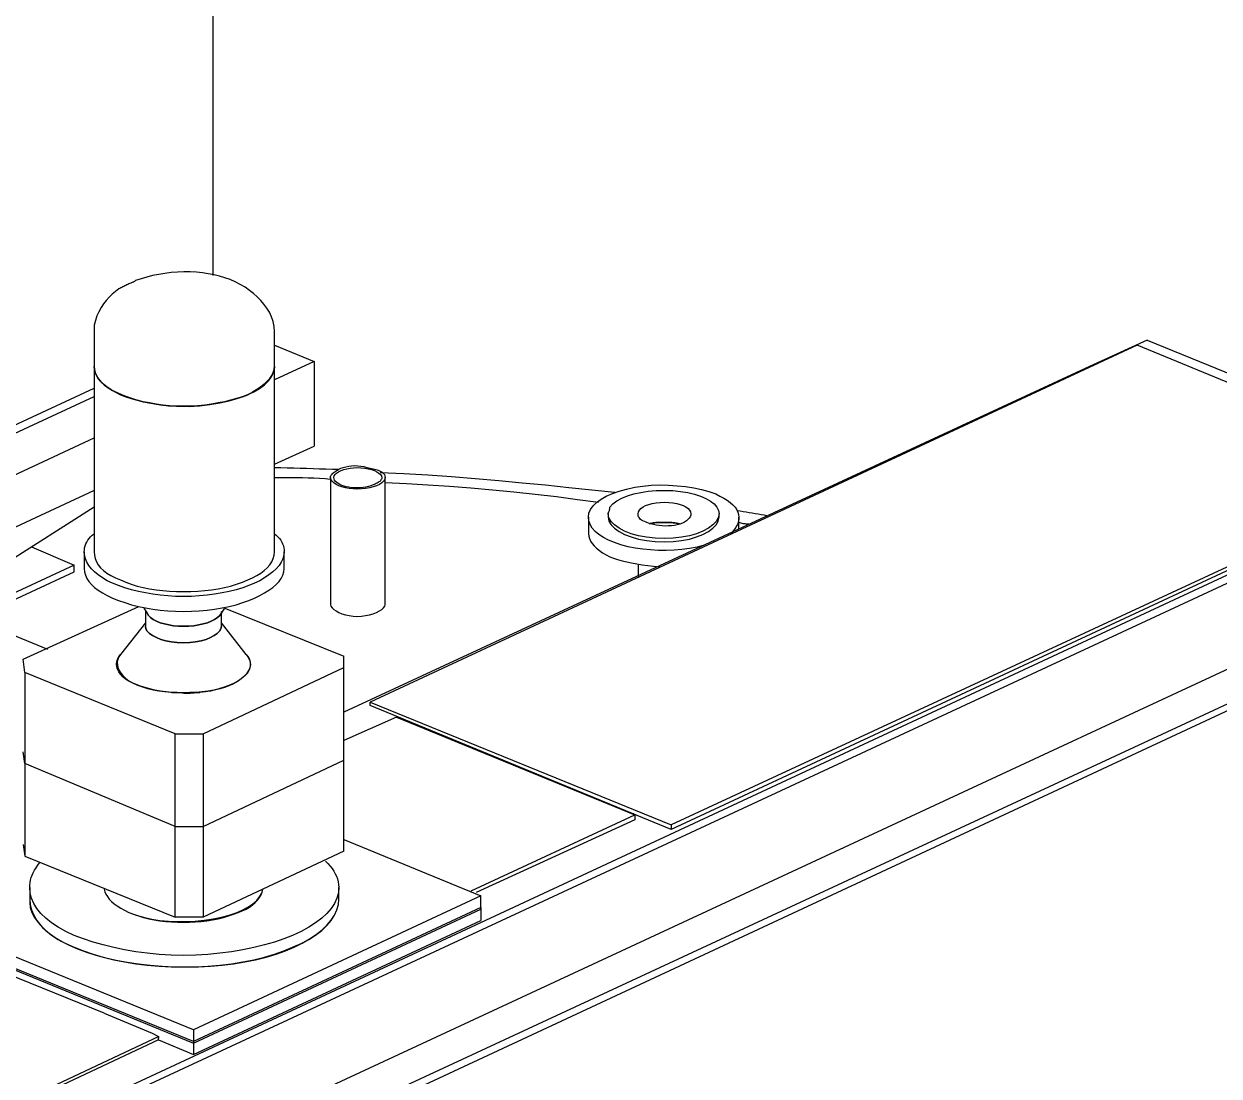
# Model space of a CAD drawing. Header units: metres. Extents: x 20 to 415, y 5 to 292.
# Drawn here: x 261.84 to 280.29, y 200.66 to 216.89 of the extents above; entities that cross this region are included whole.
import ezdxf

# ---------------------------------------------------------------- set-up
doc = ezdxf.new("R2010")
doc.units = ezdxf.units.M
doc.layers.add('ОБОРУДОВАНИЕ', color=8, linetype='Continuous')

msp = doc.modelspace()

# ---------------------------------------------------------------- linework, layer by layer
at = {"layer": 'ОБОРУДОВАНИЕ'}
for points in [[(264.765, 213.004), (264.765, 219.049)], [(265.709, 212.136), (265.704, 212.218), (265.689, 212.296), (265.665, 212.369), (265.633, 212.438), (265.594, 212.503), (265.549, 212.564), (265.499, 212.622), (265.444, 212.676), (265.387, 212.727), (265.326, 212.774), (265.256, 212.825), (265.182, 212.869), (265.106, 212.909), (265.028, 212.943), (264.947, 212.972), (264.863, 212.996), (264.778, 213.017), (264.69, 213.033), (264.601, 213.045), (264.51, 213.055), (264.41, 213.06), (264.311, 213.061), (264.213, 213.058), (264.115, 213.05), (264.019, 213.039), (263.924, 213.023), (263.831, 213.005), (263.74, 212.982), (263.652, 212.956), (263.566, 212.927), (263.558, 212.92), (263.551, 212.915), (263.542, 212.91), (263.534, 212.905), (263.525, 212.902), (263.515, 212.898), (263.504, 212.894), (263.492, 212.889), (263.479, 212.883), (263.464, 212.876)], [(263.464, 212.876), (263.449, 212.868), (263.433, 212.861), (263.418, 212.853), (263.403, 212.845), (263.388, 212.838), (263.372, 212.83), (263.357, 212.822), (263.342, 212.815), (263.326, 212.807), (263.311, 212.8), (263.258, 212.76), (263.207, 212.717), (263.159, 212.67), (263.114, 212.62), (263.072, 212.567), (263.034, 212.51), (263, 212.448), (262.971, 212.382), (262.947, 212.313), (262.928, 212.238), (262.928, 212.23), (262.928, 212.221), (262.928, 212.21), (262.928, 212.199), (262.928, 212.187), (262.928, 212.176), (262.928, 212.165), (262.928, 212.154), (262.928, 212.145), (262.928, 212.136)], [(262.928, 212.136), (262.928, 211.601)], [(265.709, 211.601), (265.709, 212.136)], [(265.709, 211.932), (266.321, 211.677)], [(279.023, 211.932), (267.188, 206.423)], [(279.177, 212.009), (278.284, 211.601)], [(283.666, 210.019), (279.023, 211.932)], [(279.177, 212.009), (283.997, 210.045)], [(265.709, 211.601), (265.704, 211.555), (265.691, 211.509), (265.669, 211.464), (265.639, 211.419), (265.6, 211.374), (265.554, 211.331), (265.501, 211.288), (265.441, 211.246), (265.374, 211.206), (265.301, 211.167), (265.215, 211.137), (265.126, 211.109), (265.034, 211.084), (264.939, 211.06), (264.841, 211.04), (264.74, 211.022), (264.636, 211.008), (264.529, 210.997), (264.419, 210.991), (264.306, 210.989), (264.199, 210.991), (264.092, 210.997), (263.987, 211.008), (263.884, 211.022), (263.783, 211.04), (263.685, 211.06), (263.591, 211.084), (263.501, 211.109), (263.416, 211.137), (263.337, 211.167), (263.257, 211.206), (263.186, 211.246), (263.125, 211.288), (263.072, 211.331), (263.027, 211.374), (262.991, 211.419), (262.964, 211.464), (262.944, 211.509), (262.932, 211.555), (262.928, 211.601)], [(262.928, 211.601), (262.928, 208.744)], [(265.709, 211.601), (265.704, 211.555), (265.691, 211.509), (265.669, 211.464), (265.639, 211.419), (265.6, 211.374), (265.554, 211.331), (265.501, 211.288), (265.441, 211.246), (265.374, 211.206), (265.301, 211.167), (265.215, 211.137), (265.126, 211.109), (265.034, 211.084), (264.939, 211.06), (264.841, 211.04), (264.74, 211.022), (264.636, 211.008), (264.529, 210.997), (264.419, 210.991), (264.306, 210.989), (264.199, 210.991), (264.092, 210.997), (263.987, 211.008), (263.884, 211.022), (263.783, 211.04), (263.685, 211.06), (263.591, 211.084), (263.501, 211.109), (263.416, 211.137), (263.337, 211.167), (263.257, 211.206), (263.186, 211.246), (263.125, 211.288), (263.072, 211.331), (263.027, 211.374), (262.991, 211.419), (262.964, 211.464), (262.944, 211.509), (262.932, 211.555), (262.928, 211.601)], [(262.928, 211.601), (262.932, 211.555), (262.944, 211.509), (262.964, 211.464), (262.991, 211.419), (263.027, 211.374), (263.072, 211.331), (263.125, 211.288), (263.186, 211.246), (263.257, 211.206), (263.337, 211.167), (263.416, 211.137), (263.501, 211.109), (263.591, 211.084), (263.685, 211.06), (263.783, 211.04), (263.884, 211.022), (263.987, 211.008), (264.092, 210.997), (264.199, 210.991), (264.306, 210.989)], [(262.928, 211.601), (262.933, 211.548), (262.947, 211.497), (262.969, 211.448), (263, 211.4), (263.04, 211.355), (263.088, 211.312), (263.145, 211.272), (263.209, 211.234), (263.282, 211.199), (263.362, 211.167)], [(263.362, 211.167), (263.49, 211.117), (263.626, 211.075), (263.771, 211.042), (263.921, 211.016), (264.076, 210.998), (264.234, 210.989), (264.394, 210.988), (264.554, 210.996), (264.712, 211.014), (264.867, 211.04), (265.014, 211.073), (265.15, 211.113), (265.274, 211.158), (265.384, 211.208), (265.479, 211.263), (265.559, 211.322), (265.623, 211.386), (265.67, 211.454), (265.699, 211.526), (265.709, 211.601)], [(264.306, 210.989), (264.419, 210.991), (264.529, 210.997), (264.636, 211.008), (264.74, 211.022), (264.841, 211.04), (264.939, 211.06), (265.034, 211.084), (265.126, 211.109), (265.215, 211.137), (265.301, 211.167), (265.374, 211.206), (265.441, 211.246), (265.501, 211.288), (265.554, 211.331), (265.6, 211.374), (265.639, 211.419), (265.669, 211.464), (265.691, 211.509), (265.704, 211.555), (265.709, 211.601)], [(266.321, 211.677), (265.709, 211.397)], [(265.709, 208.744), (265.709, 211.601)], [(266.321, 211.677), (266.321, 210.376)], [(278.284, 211.601), (266.78, 206.27)], [(278.284, 211.601), (278.309, 211.601)], [(252.879, 206.601), (262.928, 211.269)], [(253.032, 206.55), (262.928, 211.142)], [(253.032, 205.887), (262.928, 210.504)], [(265.709, 210.096), (266.321, 210.376)], [(266.703, 210.019), (266.736, 210.034), (266.773, 210.047), (266.813, 210.057), (266.856, 210.065), (266.901, 210.07), (266.948, 210.073), (266.995, 210.072), (267.043, 210.067), (267.09, 210.058), (267.137, 210.045), (267.188, 210.036), (267.235, 210.026), (267.276, 210.015), (267.313, 210.002), (267.344, 209.987), (267.37, 209.971), (267.391, 209.954), (267.406, 209.935), (267.415, 209.914), (267.418, 209.892)], [(265.709, 210.045), (265.808, 210.044), (265.908, 210.042), (266.007, 210.039), (266.107, 210.036), (266.206, 210.032), (266.306, 210.028), (266.405, 210.025), (266.505, 210.022), (266.604, 210.02), (266.703, 210.019)], [(265.709, 209.892), (265.794, 209.892), (265.88, 209.891), (265.967, 209.891), (266.054, 209.89), (266.142, 209.889), (266.23, 209.886), (266.318, 209.883), (266.405, 209.879), (266.491, 209.873), (266.576, 209.866)], [(266.576, 209.892), (266.577, 209.906), (266.582, 209.92), (266.589, 209.932), (266.599, 209.944), (266.611, 209.955), (266.625, 209.967), (266.642, 209.979), (266.661, 209.991), (266.681, 210.005), (266.703, 210.019)], [(266.576, 209.892), (266.576, 207.928)], [(267.418, 209.892), (267.412, 209.862), (267.395, 209.834), (267.367, 209.808), (267.331, 209.785), (267.287, 209.764), (267.236, 209.747), (267.179, 209.733), (267.117, 209.722), (267.052, 209.715), (266.984, 209.713), (266.923, 209.715), (266.863, 209.722), (266.806, 209.733), (266.752, 209.747), (266.703, 209.764), (266.661, 209.785), (266.625, 209.808), (266.599, 209.834), (266.582, 209.862), (266.576, 209.892)], [(266.627, 209.892), (266.632, 209.915), (266.647, 209.937), (266.67, 209.959), (266.701, 209.979), (266.739, 209.997), (266.781, 210.013), (266.828, 210.026), (266.878, 210.036), (266.931, 210.042), (266.984, 210.045), (267.044, 210.042), (267.102, 210.036), (267.157, 210.026), (267.207, 210.013), (267.252, 209.997), (267.291, 209.979), (267.323, 209.959), (267.347, 209.937), (267.362, 209.915), (267.367, 209.892)], [(267.265, 209.79), (267.232, 209.775), (267.198, 209.762), (267.16, 209.751), (267.121, 209.742), (267.08, 209.736), (267.037, 209.731), (266.993, 209.729), (266.948, 209.729), (266.902, 209.733), (266.857, 209.739), (266.819, 209.747), (266.784, 209.757), (266.751, 209.769), (266.721, 209.782), (266.694, 209.796), (266.671, 209.812), (266.652, 209.83), (266.639, 209.849), (266.63, 209.87), (266.627, 209.892)], [(267.367, 209.892), (267.365, 209.877), (267.361, 209.864), (267.354, 209.852), (267.345, 209.841), (267.335, 209.831), (267.323, 209.822), (267.309, 209.813), (267.295, 209.805), (267.28, 209.797), (267.265, 209.79)], [(267.341, 209.968), (267.708, 209.951), (268.075, 209.929), (268.442, 209.904), (268.807, 209.875), (269.171, 209.844), (269.534, 209.81), (269.895, 209.775), (270.254, 209.738), (270.61, 209.7), (270.963, 209.662)], [(267.418, 207.928), (267.418, 209.892)], [(283.666, 210.019), (271.83, 204.535)], [(283.666, 209.968), (271.83, 204.459)], [(262.928, 209.688), (252.572, 204.867)], [(267.418, 209.815), (267.747, 209.798), (268.078, 209.778), (268.41, 209.756), (268.741, 209.729), (269.073, 209.7), (269.403, 209.668), (269.732, 209.633), (270.06, 209.595), (270.385, 209.553), (270.708, 209.509)], [(270.555, 209.28), (270.563, 209.34), (270.588, 209.398), (270.628, 209.454), (270.682, 209.507), (270.75, 209.557), (270.831, 209.603), (270.924, 209.644), (271.028, 209.681), (271.144, 209.713), (271.269, 209.739), (271.395, 209.758), (271.524, 209.77), (271.656, 209.775), (271.79, 209.773), (271.923, 209.764), (272.054, 209.75), (272.18, 209.729), (272.301, 209.704), (272.415, 209.673), (272.519, 209.637)], [(270.887, 209.433), (270.933, 209.484), (270.995, 209.53), (271.07, 209.571), (271.158, 209.607), (271.257, 209.637), (271.364, 209.66), (271.479, 209.678), (271.601, 209.688), (271.727, 209.691), (271.856, 209.688), (271.975, 209.676), (272.087, 209.658), (272.19, 209.633), (272.284, 209.602), (272.366, 209.566), (272.436, 209.526), (272.493, 209.482), (272.535, 209.434), (272.561, 209.383), (272.57, 209.331)], [(283.105, 209.637), (250.328, 194.383)], [(283.105, 209.509), (250.328, 194.281)], [(271.32, 209.331), (271.326, 209.36), (271.341, 209.388), (271.365, 209.414), (271.398, 209.437), (271.438, 209.458), (271.486, 209.476), (271.539, 209.49), (271.598, 209.5), (271.661, 209.507), (271.728, 209.509), (271.796, 209.507), (271.859, 209.5), (271.918, 209.49), (271.971, 209.476), (272.018, 209.458), (272.059, 209.437), (272.092, 209.414), (272.116, 209.388), (272.131, 209.36), (272.137, 209.331)], [(272.519, 209.637), (272.585, 209.605), (272.644, 209.573), (272.697, 209.539), (272.744, 209.504), (272.784, 209.468), (272.817, 209.431), (272.843, 209.394), (272.861, 209.356), (272.872, 209.318), (272.876, 209.28)], [(262.928, 209.433), (261.526, 208.54)], [(270.861, 209.331), (270.862, 209.338), (270.864, 209.346), (270.867, 209.354), (270.87, 209.363), (270.874, 209.372), (270.878, 209.382), (270.881, 209.393), (270.884, 209.405), (270.886, 209.418), (270.887, 209.433)], [(270.861, 209.331), (270.861, 209.28)], [(272.57, 209.331), (272.559, 209.27), (272.527, 209.212), (272.475, 209.158), (272.406, 209.108), (272.321, 209.063), (272.223, 209.024), (272.113, 208.992), (271.992, 208.968), (271.864, 208.953), (271.728, 208.948), (271.586, 208.953), (271.452, 208.968), (271.327, 208.992), (271.214, 209.024), (271.113, 209.063), (271.027, 209.108), (270.957, 209.158), (270.905, 209.212), (270.872, 209.27), (270.861, 209.331)], [(271.448, 209.203), (271.42, 209.211), (271.395, 209.221), (271.375, 209.232), (271.359, 209.244), (271.346, 209.257), (271.336, 209.271), (271.328, 209.285), (271.324, 209.3), (271.321, 209.315), (271.32, 209.331)], [(272.137, 209.331), (272.133, 209.308), (272.125, 209.285), (272.11, 209.263), (272.091, 209.242), (272.066, 209.222), (272.037, 209.204), (272.004, 209.187), (271.967, 209.173), (271.926, 209.161), (271.881, 209.152), (271.835, 209.146), (271.787, 209.143), (271.74, 209.142), (271.692, 209.144), (271.646, 209.149), (271.6, 209.156), (271.558, 209.165), (271.517, 209.176), (271.481, 209.188), (271.448, 209.203)], [(272.57, 209.28), (272.57, 209.331)], [(272.851, 209.382), (272.897, 209.374), (272.943, 209.366), (272.988, 209.359), (273.034, 209.351), (273.08, 209.343), (273.126, 209.336), (273.172, 209.328), (273.218, 209.32), (273.264, 209.313), (273.31, 209.305)], [(270.555, 209.28), (270.555, 209.024)], [(272.341, 208.846), (272.231, 208.818), (272.116, 208.797), (271.997, 208.781), (271.876, 208.771), (271.754, 208.766), (271.632, 208.767), (271.511, 208.773), (271.392, 208.784), (271.277, 208.8), (271.167, 208.82), (271.057, 208.853), (270.957, 208.888), (270.866, 208.926), (270.786, 208.967), (270.718, 209.012), (270.66, 209.059), (270.615, 209.11), (270.582, 209.163), (270.562, 209.22), (270.555, 209.28)], [(270.861, 209.28), (270.872, 209.219), (270.905, 209.161), (270.957, 209.107), (271.027, 209.057), (271.113, 209.012), (271.214, 208.973), (271.327, 208.941), (271.452, 208.917), (271.586, 208.902), (271.728, 208.897), (271.864, 208.902), (271.992, 208.917), (272.113, 208.941), (272.223, 208.973), (272.321, 209.012), (272.406, 209.057), (272.475, 209.107), (272.527, 209.161), (272.559, 209.219), (272.57, 209.28)], [(271.499, 209.178), (271.515, 209.184), (271.533, 209.19), (271.552, 209.194), (271.572, 209.198), (271.594, 209.2), (271.618, 209.201), (271.643, 209.203), (271.67, 209.203), (271.699, 209.203), (271.728, 209.203)], [(271.958, 209.178), (271.911, 209.184), (271.864, 209.19), (271.815, 209.194), (271.767, 209.196), (271.719, 209.197), (271.672, 209.196), (271.625, 209.194), (271.581, 209.19), (271.539, 209.184), (271.499, 209.178)], [(271.499, 209.178), (271.539, 209.184), (271.581, 209.19), (271.625, 209.194), (271.672, 209.196), (271.719, 209.197), (271.767, 209.196), (271.815, 209.194), (271.864, 209.19), (271.911, 209.184), (271.958, 209.178)], [(271.728, 209.203), (271.751, 209.203), (271.774, 209.203), (271.797, 209.203), (271.82, 209.201), (271.843, 209.2), (271.866, 209.198), (271.889, 209.194), (271.912, 209.19), (271.935, 209.184), (271.958, 209.178)], [(272.876, 209.28), (272.875, 209.25), (272.87, 209.221), (272.863, 209.194), (272.853, 209.168), (272.841, 209.143), (272.827, 209.118), (272.81, 209.094), (272.791, 209.071), (272.771, 209.047), (272.749, 209.024)], [(272.876, 209.101), (272.876, 209.28)], [(272.876, 209.203), (272.892, 209.196), (272.907, 209.191), (272.922, 209.186), (272.937, 209.183), (272.953, 209.181), (272.968, 209.179), (272.983, 209.178), (272.999, 209.178), (273.014, 209.178), (273.029, 209.178)], [(262.775, 208.744), (262.777, 208.774), (262.781, 208.805), (262.789, 208.835), (262.8, 208.865), (262.814, 208.894), (262.83, 208.922), (262.85, 208.949), (262.873, 208.976), (262.899, 209.001), (262.928, 209.024)], [(265.709, 209.024), (265.738, 209.001), (265.764, 208.976), (265.787, 208.949), (265.807, 208.922), (265.823, 208.894), (265.837, 208.865), (265.848, 208.835), (265.856, 208.805), (265.86, 208.774), (265.862, 208.744)], [(270.555, 209.024), (270.559, 208.986), (270.57, 208.948), (270.588, 208.91), (270.613, 208.873), (270.644, 208.836), (270.682, 208.801), (270.725, 208.766), (270.774, 208.731), (270.828, 208.699), (270.887, 208.667), (270.943, 208.645), (271.006, 208.625), (271.073, 208.605), (271.145, 208.588), (271.222, 208.572), (271.302, 208.557), (271.385, 208.544), (271.472, 208.533), (271.561, 208.523), (271.652, 208.514)], [(261.959, 208.82), (262.622, 208.54)], [(262.775, 208.744), (262.775, 208.489)], [(265.862, 208.744), (265.856, 208.69), (265.841, 208.637), (265.816, 208.585), (265.781, 208.533), (265.738, 208.482), (265.685, 208.433), (265.626, 208.387), (265.558, 208.342), (265.484, 208.299), (265.403, 208.259), (265.315, 208.223), (265.22, 208.189), (265.119, 208.159), (265.013, 208.132), (264.902, 208.11), (264.787, 208.09), (264.67, 208.075), (264.55, 208.064), (264.428, 208.057), (264.306, 208.055), (264.184, 208.057), (264.065, 208.064), (263.947, 208.075), (263.832, 208.09), (263.719, 208.11), (263.61, 208.132), (263.504, 208.159), (263.401, 208.189), (263.303, 208.223), (263.209, 208.259), (263.129, 208.299), (263.056, 208.342), (262.992, 208.387), (262.935, 208.433), (262.887, 208.482), (262.847, 208.533), (262.816, 208.585), (262.793, 208.637), (262.78, 208.69), (262.775, 208.744)], [(262.928, 208.744), (262.932, 208.691), (262.944, 208.64), (262.964, 208.591), (262.991, 208.544), (263.027, 208.499), (263.072, 208.456), (263.125, 208.415), (263.186, 208.377), (263.257, 208.342), (263.337, 208.31), (263.416, 208.274), (263.501, 208.243), (263.591, 208.215), (263.685, 208.192), (263.783, 208.173), (263.884, 208.158), (263.987, 208.146), (264.092, 208.138), (264.199, 208.133), (264.306, 208.132)], [(262.928, 208.744), (262.932, 208.691), (262.944, 208.64), (262.964, 208.591), (262.991, 208.544), (263.027, 208.499), (263.072, 208.456), (263.125, 208.415), (263.186, 208.377), (263.257, 208.342), (263.337, 208.31), (263.416, 208.274), (263.501, 208.243), (263.591, 208.215), (263.685, 208.192), (263.783, 208.173), (263.884, 208.158), (263.987, 208.146), (264.092, 208.138), (264.199, 208.133), (264.306, 208.132), (264.419, 208.133), (264.529, 208.138), (264.636, 208.146), (264.74, 208.158), (264.841, 208.173), (264.939, 208.192), (265.034, 208.215), (265.126, 208.243), (265.215, 208.274), (265.301, 208.31), (265.374, 208.342), (265.441, 208.377), (265.501, 208.415), (265.554, 208.456), (265.6, 208.499), (265.639, 208.544), (265.669, 208.591), (265.691, 208.64), (265.704, 208.691), (265.709, 208.744)], [(264.306, 208.132), (264.419, 208.133), (264.529, 208.138), (264.636, 208.146), (264.74, 208.158), (264.841, 208.173), (264.939, 208.192), (265.034, 208.215), (265.126, 208.243), (265.215, 208.274), (265.301, 208.31), (265.374, 208.342), (265.441, 208.377), (265.501, 208.415), (265.554, 208.456), (265.6, 208.499), (265.639, 208.544), (265.669, 208.591), (265.691, 208.64), (265.704, 208.691), (265.709, 208.744)], [(265.862, 208.489), (265.862, 208.744)], [(262.622, 208.54), (252.521, 203.846)], [(252.521, 203.744), (262.622, 208.438)], [(262.622, 208.438), (262.622, 208.54)], [(262.775, 208.489), (262.78, 208.436), (262.793, 208.385), (262.816, 208.335), (262.847, 208.287), (262.887, 208.24), (262.935, 208.195), (262.992, 208.151), (263.056, 208.109), (263.129, 208.069), (263.209, 208.03), (263.303, 207.993), (263.401, 207.96), (263.504, 207.929), (263.61, 207.903), (263.719, 207.88), (263.832, 207.861), (263.947, 207.846), (264.065, 207.835), (264.184, 207.828), (264.306, 207.826), (264.428, 207.828), (264.55, 207.835), (264.67, 207.846), (264.787, 207.861), (264.902, 207.88), (265.013, 207.903), (265.119, 207.929), (265.22, 207.96), (265.315, 207.993), (265.403, 208.03), (265.484, 208.069), (265.558, 208.109), (265.626, 208.151), (265.685, 208.195), (265.738, 208.24), (265.781, 208.287), (265.816, 208.335), (265.841, 208.385), (265.856, 208.436), (265.862, 208.489)], [(271.32, 208.54), (271.32, 208.361)], [(250.328, 192.955), (282.492, 207.902)], [(261.832, 207.086), (263.617, 207.902)], [(263.694, 207.877), (263.745, 207.8)], [(264.892, 207.8), (264.943, 207.877)], [(264.943, 207.877), (266.78, 207.137)], [(266.576, 207.928), (266.582, 207.904), (266.599, 207.88), (266.625, 207.855), (266.661, 207.832), (266.703, 207.81), (266.752, 207.79), (266.806, 207.773), (266.863, 207.76), (266.923, 207.752), (266.984, 207.749)], [(266.576, 207.928), (266.582, 207.904), (266.599, 207.88), (266.625, 207.855), (266.661, 207.832), (266.703, 207.81), (266.752, 207.79), (266.806, 207.773), (266.863, 207.76), (266.923, 207.752), (266.984, 207.749), (267.052, 207.752), (267.117, 207.76), (267.179, 207.773), (267.236, 207.79), (267.287, 207.81), (267.331, 207.832), (267.367, 207.855), (267.395, 207.88), (267.412, 207.904), (267.418, 207.928)], [(266.984, 207.749), (267.052, 207.752), (267.117, 207.76), (267.179, 207.773), (267.236, 207.79), (267.287, 207.81), (267.331, 207.832), (267.367, 207.855), (267.395, 207.88), (267.412, 207.904), (267.418, 207.928)], [(263.719, 207.826), (263.719, 207.596)], [(263.745, 207.8), (263.766, 207.763), (263.798, 207.73), (263.84, 207.7), (263.891, 207.673), (263.949, 207.65), (264.013, 207.631), (264.082, 207.616), (264.154, 207.605), (264.23, 207.598), (264.306, 207.596)], [(263.745, 207.8), (263.766, 207.763), (263.798, 207.73), (263.84, 207.7), (263.891, 207.673), (263.949, 207.65), (264.013, 207.631), (264.082, 207.616), (264.154, 207.605), (264.23, 207.598), (264.306, 207.596)], [(264.892, 207.8), (264.865, 207.763), (264.829, 207.73), (264.785, 207.7), (264.734, 207.673), (264.676, 207.65), (264.611, 207.631), (264.542, 207.616), (264.467, 207.605), (264.388, 207.598), (264.306, 207.596), (264.23, 207.598), (264.154, 207.605), (264.082, 207.616), (264.013, 207.631), (263.949, 207.65), (263.891, 207.673), (263.84, 207.7), (263.798, 207.73), (263.766, 207.763), (263.745, 207.8)], [(264.892, 207.8), (264.865, 207.763), (264.829, 207.73), (264.785, 207.7), (264.734, 207.673), (264.676, 207.65), (264.611, 207.631), (264.542, 207.616), (264.467, 207.605), (264.388, 207.598), (264.306, 207.596), (264.23, 207.598), (264.154, 207.605), (264.082, 207.616), (264.013, 207.631), (263.949, 207.65), (263.891, 207.673), (263.84, 207.7), (263.798, 207.73), (263.766, 207.763), (263.745, 207.8)], [(264.306, 207.596), (264.388, 207.598), (264.467, 207.605), (264.542, 207.616), (264.611, 207.631), (264.676, 207.65), (264.734, 207.673), (264.785, 207.7), (264.829, 207.73), (264.865, 207.763), (264.892, 207.8)], [(264.306, 207.596), (264.388, 207.598), (264.467, 207.605), (264.542, 207.616), (264.611, 207.631), (264.676, 207.65), (264.734, 207.673), (264.785, 207.7), (264.829, 207.73), (264.865, 207.763), (264.892, 207.8)], [(264.892, 207.596), (264.892, 207.826)], [(263.719, 207.647), (263.337, 207.162)], [(264.892, 207.596), (264.885, 207.558), (264.863, 207.521), (264.828, 207.485), (264.782, 207.451), (264.724, 207.421), (264.655, 207.394), (264.579, 207.372), (264.494, 207.355), (264.403, 207.345), (264.306, 207.341), (264.209, 207.345), (264.118, 207.355), (264.033, 207.372), (263.956, 207.394), (263.888, 207.421), (263.83, 207.451), (263.783, 207.485), (263.748, 207.521), (263.727, 207.558), (263.719, 207.596)], [(263.719, 207.596), (263.727, 207.558), (263.748, 207.521), (263.783, 207.485), (263.83, 207.451), (263.888, 207.421), (263.956, 207.394), (264.033, 207.372), (264.118, 207.355), (264.209, 207.345), (264.306, 207.341)], [(264.892, 207.596), (264.885, 207.558), (264.863, 207.521), (264.828, 207.485), (264.782, 207.451), (264.724, 207.421), (264.655, 207.394), (264.579, 207.372), (264.494, 207.355), (264.403, 207.345), (264.306, 207.341), (264.209, 207.345), (264.118, 207.355), (264.033, 207.372), (263.956, 207.394), (263.888, 207.421), (263.83, 207.451), (263.783, 207.485), (263.748, 207.521), (263.727, 207.558), (263.719, 207.596)], [(264.892, 207.596), (264.885, 207.558), (264.863, 207.521), (264.828, 207.485), (264.782, 207.451), (264.724, 207.421), (264.655, 207.394), (264.579, 207.372), (264.494, 207.355), (264.403, 207.345), (264.306, 207.341), (264.209, 207.345), (264.118, 207.355), (264.033, 207.372), (263.956, 207.394), (263.888, 207.421), (263.83, 207.451), (263.783, 207.485), (263.748, 207.521), (263.727, 207.558), (263.719, 207.596)], [(264.306, 207.341), (264.403, 207.345), (264.494, 207.355), (264.579, 207.372), (264.655, 207.394), (264.723, 207.421), (264.782, 207.451), (264.828, 207.485), (264.863, 207.521), (264.885, 207.558), (264.892, 207.596)], [(265.275, 207.162), (264.892, 207.647)], [(266.729, 200.046), (283.105, 207.647)], [(283.105, 207.545), (266.729, 199.918)], [(262.214, 207.239), (261.653, 207.469)], [(264.127, 206.576), (264.037, 206.585), (263.95, 206.597), (263.867, 206.612), (263.788, 206.629), (263.713, 206.649), (263.642, 206.671), (263.577, 206.696), (263.517, 206.722), (263.462, 206.75), (263.413, 206.78), (263.371, 206.818), (263.337, 206.856), (263.31, 206.895), (263.291, 206.933), (263.279, 206.971), (263.275, 207.009), (263.279, 207.048), (263.291, 207.086), (263.31, 207.124), (263.337, 207.162)], [(263.337, 207.162), (263.311, 207.123), (263.293, 207.083), (263.285, 207.042), (263.286, 207), (263.295, 206.958), (263.313, 206.916), (263.339, 206.875), (263.372, 206.834), (263.414, 206.793), (263.464, 206.754), (263.528, 206.718), (263.598, 206.687), (263.673, 206.66), (263.753, 206.636), (263.837, 206.617), (263.925, 206.602), (264.016, 206.59), (264.11, 206.582), (264.207, 206.577), (264.306, 206.576), (264.405, 206.577), (264.501, 206.582), (264.595, 206.59), (264.687, 206.602), (264.775, 206.617), (264.859, 206.636), (264.938, 206.66), (265.013, 206.687), (265.083, 206.718), (265.148, 206.754), (265.204, 206.793), (265.251, 206.834), (265.289, 206.875), (265.317, 206.916), (265.336, 206.958), (265.344, 207), (265.342, 207.042), (265.33, 207.083), (265.308, 207.123), (265.275, 207.162)], [(265.275, 207.162), (265.302, 207.124), (265.321, 207.086), (265.333, 207.048), (265.338, 207.011), (265.336, 206.974), (265.327, 206.938), (265.311, 206.904), (265.288, 206.869), (265.259, 206.837), (265.224, 206.805), (265.176, 206.769), (265.123, 206.735), (265.066, 206.704), (265.005, 206.677), (264.94, 206.652), (264.872, 206.631), (264.799, 206.613), (264.723, 206.597), (264.644, 206.585), (264.561, 206.576)], [(266.78, 206.958), (266.78, 207.137)], [(261.857, 206.882), (261.832, 207.086)], [(264.612, 205.938), (266.78, 206.958)], [(266.78, 205.53), (266.78, 206.958)], [(261.857, 206.882), (261.857, 205.479)], [(264.178, 205.938), (261.857, 206.882)], [(264.127, 206.576), (264.142, 206.576), (264.155, 206.576), (264.168, 206.576), (264.18, 206.576), (264.191, 206.576), (264.202, 206.576), (264.214, 206.576), (264.227, 206.576), (264.24, 206.576), (264.255, 206.576)], [(264.255, 206.576), (264.285, 206.57), (264.316, 206.566), (264.347, 206.565), (264.377, 206.565), (264.408, 206.566), (264.438, 206.568), (264.469, 206.571), (264.5, 206.573), (264.53, 206.575), (264.561, 206.576)], [(267.188, 206.372), (267.188, 206.423)], [(267.188, 206.423), (271.83, 204.535)], [(271.83, 204.459), (267.188, 206.372)], [(267.596, 206.193), (266.78, 205.836)], [(267.596, 206.193), (271.269, 204.688)], [(264.178, 204.51), (264.178, 205.938)], [(264.178, 205.938), (264.612, 205.938)], [(264.612, 205.938), (264.612, 204.51)], [(261.857, 205.479), (261.832, 205.658)], [(261.857, 205.479), (261.857, 204.051)], [(264.178, 204.51), (261.857, 205.479)], [(264.612, 204.51), (266.78, 205.53)], [(266.78, 204.127), (266.78, 205.53)], [(271.244, 204.714), (271.244, 204.688)], [(268.744, 203.515), (271.269, 204.688)], [(271.269, 204.612), (268.821, 203.489)], [(271.269, 204.688), (271.269, 204.612)], [(271.83, 204.535), (271.83, 204.459)], [(264.178, 203.107), (264.178, 204.51)], [(264.178, 204.51), (264.612, 204.51)], [(264.612, 204.51), (264.612, 203.107)], [(261.832, 204.229), (261.857, 204.051)], [(266.78, 204.306), (268.897, 203.438)], [(261.857, 204.051), (264.178, 203.107)], [(266.78, 204.127), (264.612, 203.107)], [(266.499, 203.974), (266.536, 203.936), (266.57, 203.897), (266.6, 203.859), (266.626, 203.819), (266.649, 203.78), (266.668, 203.739), (266.684, 203.698), (266.695, 203.655), (266.701, 203.611), (266.703, 203.566)], [(261.934, 203.566), (261.935, 203.604), (261.94, 203.642), (261.947, 203.681), (261.958, 203.719), (261.972, 203.757), (261.989, 203.795), (262.009, 203.834), (262.032, 203.872), (262.058, 203.91), (262.087, 203.949)], [(261.934, 203.566), (261.934, 203.387)], [(266.703, 203.566), (266.696, 203.483), (266.673, 203.401), (266.636, 203.321), (266.584, 203.243), (266.519, 203.167), (266.439, 203.094), (266.346, 203.023), (266.24, 202.955), (266.121, 202.889), (265.989, 202.826), (265.854, 202.774), (265.709, 202.726), (265.555, 202.681), (265.393, 202.641), (265.224, 202.606), (265.049, 202.576), (264.869, 202.553), (264.684, 202.535), (264.496, 202.524), (264.306, 202.52), (264.116, 202.524), (263.93, 202.535), (263.748, 202.553), (263.57, 202.576), (263.397, 202.606), (263.23, 202.641), (263.068, 202.681), (262.913, 202.726), (262.764, 202.774), (262.622, 202.826), (262.491, 202.889), (262.374, 202.955), (262.271, 203.023), (262.182, 203.094), (262.106, 203.167), (262.044, 203.243), (261.996, 203.321), (261.961, 203.401), (261.941, 203.483), (261.934, 203.566)], [(263.081, 203.54), (263.092, 203.502), (263.109, 203.464), (263.132, 203.426), (263.161, 203.389), (263.196, 203.352), (263.238, 203.316), (263.285, 203.282), (263.339, 203.247), (263.398, 203.215), (263.464, 203.183), (263.535, 203.154), (263.61, 203.128), (263.689, 203.105), (263.771, 203.085), (263.856, 203.069), (263.943, 203.055), (264.032, 203.044), (264.123, 203.036), (264.214, 203.032), (264.306, 203.03)], [(263.081, 203.54), (263.092, 203.502), (263.109, 203.464), (263.132, 203.426), (263.161, 203.389), (263.196, 203.352), (263.238, 203.316), (263.285, 203.282), (263.339, 203.247), (263.398, 203.215), (263.464, 203.183)], [(263.464, 203.183), (263.575, 203.141), (263.692, 203.107), (263.816, 203.079), (263.944, 203.059), (264.076, 203.046), (264.211, 203.04), (264.349, 203.041), (264.488, 203.048), (264.627, 203.061), (264.765, 203.081), (264.891, 203.107), (265.009, 203.139), (265.117, 203.176), (265.214, 203.217), (265.301, 203.263), (265.375, 203.313), (265.436, 203.366), (265.482, 203.422), (265.514, 203.48), (265.53, 203.54)], [(264.306, 203.03), (264.398, 203.032), (264.489, 203.036), (264.579, 203.044), (264.668, 203.055), (264.755, 203.069), (264.84, 203.085), (264.922, 203.105), (265.001, 203.128), (265.076, 203.154), (265.148, 203.183), (265.213, 203.208), (265.273, 203.235), (265.327, 203.265), (265.374, 203.298), (265.415, 203.333), (265.451, 203.371), (265.48, 203.41), (265.503, 203.452), (265.519, 203.495), (265.53, 203.54)], [(268.897, 203.438), (264.459, 201.372)], [(266.703, 203.387), (266.703, 203.566)], [(268.897, 203.234), (268.897, 203.438)], [(264.459, 201.372), (259.714, 203.311)], [(261.934, 203.336), (261.942, 203.259), (261.967, 203.181), (262.007, 203.103), (262.062, 203.026), (262.131, 202.951), (262.215, 202.877), (262.311, 202.807), (262.42, 202.74), (262.541, 202.679), (262.673, 202.622), (262.809, 202.571), (262.954, 202.524), (263.108, 202.483), (263.27, 202.446), (263.439, 202.415), (263.614, 202.389), (263.794, 202.369), (263.979, 202.354), (264.167, 202.345), (264.357, 202.342), (264.54, 202.345), (264.723, 202.354), (264.903, 202.369), (265.08, 202.391), (265.253, 202.418), (265.42, 202.452), (265.581, 202.492), (265.735, 202.537), (265.88, 202.589), (266.015, 202.648), (266.14, 202.71), (266.253, 202.776), (266.355, 202.844), (266.445, 202.915), (266.522, 202.989), (266.586, 203.065), (266.637, 203.142), (266.673, 203.222), (266.696, 203.304), (266.703, 203.387)], [(261.934, 203.387), (261.934, 203.38), (261.934, 203.375), (261.934, 203.37), (261.934, 203.366), (261.934, 203.362), (261.934, 203.358), (261.934, 203.354), (261.934, 203.349), (261.934, 203.343), (261.934, 203.336)], [(261.934, 203.387), (261.941, 203.303), (261.961, 203.22), (261.996, 203.138), (262.044, 203.057), (262.106, 202.979), (262.182, 202.905), (262.271, 202.833), (262.374, 202.766), (262.491, 202.704), (262.622, 202.648), (262.764, 202.589), (262.913, 202.537), (263.068, 202.492), (263.23, 202.452), (263.397, 202.418), (263.57, 202.391), (263.748, 202.369), (263.93, 202.354), (264.116, 202.345), (264.306, 202.342), (264.496, 202.345), (264.684, 202.354), (264.869, 202.369), (265.049, 202.391), (265.224, 202.418), (265.393, 202.452), (265.555, 202.492), (265.709, 202.537), (265.854, 202.589), (265.989, 202.648), (266.121, 202.704), (266.24, 202.766), (266.346, 202.833), (266.439, 202.905), (266.519, 202.979), (266.584, 203.057), (266.636, 203.138), (266.673, 203.22), (266.696, 203.303), (266.703, 203.387)], [(268.897, 203.26), (264.459, 201.194)], [(264.459, 201.168), (268.897, 203.234)], [(268.897, 203.26), (268.897, 203.056)], [(264.459, 201.194), (259.714, 203.132)], [(259.714, 203.107), (264.459, 201.168)], [(264.612, 203.107), (264.178, 203.107)], [(264.459, 200.99), (268.897, 203.056)], [(263.081, 201.627), (260.25, 202.775)], [(263.081, 201.627), (263.821, 201.321)], [(261.041, 199.918), (263.923, 201.27)], [(263.923, 201.219), (261.041, 199.867)], [(263.821, 201.321), (263.923, 201.27)], [(263.923, 201.27), (263.923, 201.245)], [(263.923, 201.219), (263.923, 201.245)], [(263.923, 201.219), (264.459, 200.99)], [(264.459, 201.372), (264.459, 201.168)], [(264.459, 201.194), (264.459, 200.99)]]:
    msp.add_lwpolyline(points, dxfattribs=at)

doc.saveas('drawing.dxf')
